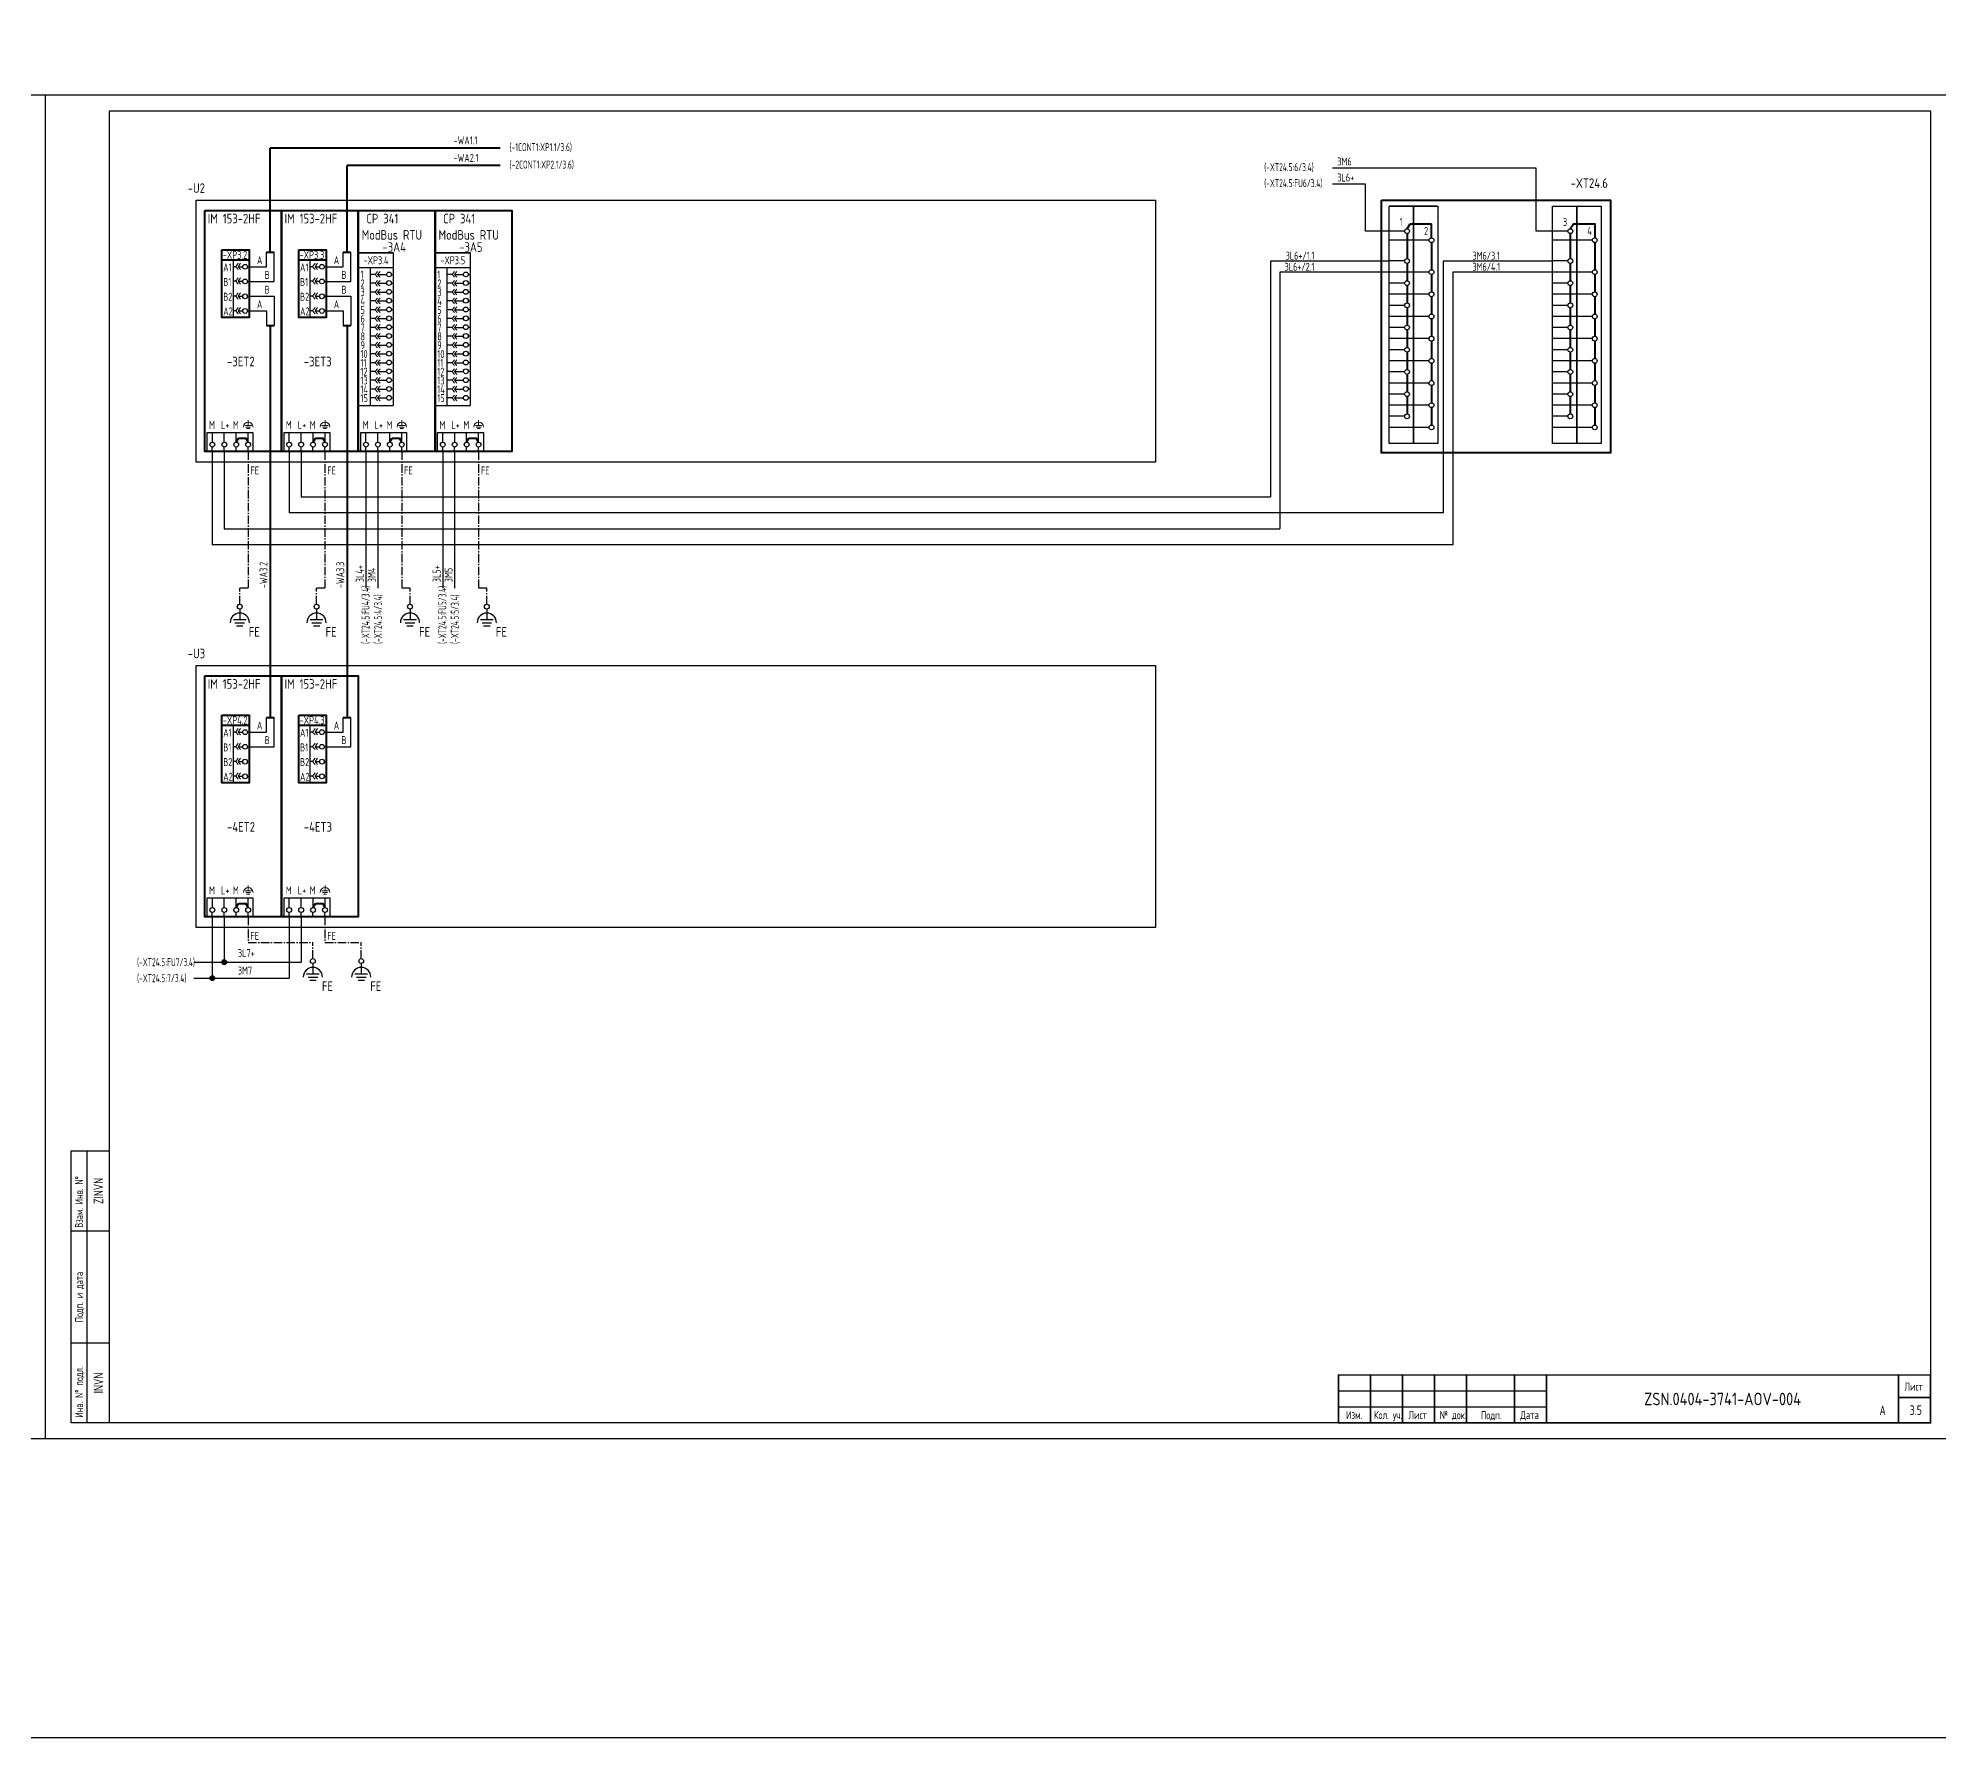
# Model space of a CAD drawing. Header units: millimetres. Extents: x 613 to 4946, y 1373 to 2532.
# Drawn here: x 3066 to 3660, y 1373 to 1904 of the extents above; entities that cross this region are included whole.
import ezdxf
from ezdxf.enums import TextEntityAlignment as Align

# ---------------------------------------------------------------- set-up
doc = ezdxf.new("R2010")
doc.units = ezdxf.units.MM
doc.linetypes.add('3_2012-53-ТКР2.1-2_План$0${ Chain Double-Dash }', pattern=[0])
doc.linetypes.add('EPL_DASHLONGDOT', pattern=[1, 0.66, -0.12, 0.1, -0.12])
doc.layers.add('EPLAN108', color=5, linetype='Continuous', lineweight=30)
for name, color, linetype in [('Временный', 6, 'Continuous'), ('КИА_МАРКИРОВКА', 2, 'Continuous'), ('КИА_НАКЛЕЙКИ', 1, 'Continuous'), ('КИА_РАМКИ-ШТАМПЫ', 7, 'Continuous'), ('ФОРМАТ', 7, 'Continuous')]:
    doc.layers.add(name, color=color, linetype=linetype)
doc.styles.add('GOST-A 3-1', font='', dxfattribs={"height": 3})
doc.styles.add('GOSTA-2.5-1', font='', dxfattribs={"width": 0.9, "height": 2.5})
doc.styles.add('ROMAND0-100', font='romand.shx')
doc.styles.add('ROMANS0-60', font='romans.shx', dxfattribs={"width": 0.6})
doc.styles.add('ROMANS0-70', font='romans.shx', dxfattribs={"width": 0.7})
doc.styles.get('GOST-A 3-1').set_extended_font_data('GOST type A')
doc.styles.get('GOSTA-2.5-1').set_extended_font_data('GOST Type AU')

# ---------------------------------------------------------------- blocks, each defined once
blk = doc.blocks.new('frm6')
at = {"layer": 'ФОРМАТ'}
blk.add_line((-185, 15), (-120, 15), dxfattribs=at)
at = {"layer": 'ФОРМАТ', "const_width": 0.5}
blk.add_lwpolyline([(-185, 15), (-185, 0), (0, 0), (0, 15)], close=True, dxfattribs=at)
for points in [[(-175, 15), (-175, 0)], [(-165, 15), (-165, 0)], [(-155, 15), (-155, 0)], [(-145, 15), (-145, 0)], [(-130, 15), (-130, 0)], [(-120, 15), (-120, 0)], [(-10, 15), (-10, 0)], [(-185, 10), (-120, 10)], [(-10, 8), (0, 8)], [(-185, 5), (-120, 5)]]:
    blk.add_lwpolyline(points, dxfattribs=at)
at = {"layer": 'ФОРМАТ', "style": 'GOSTA-2.5-1', "width": 0.95}
for s, p in [('Лист', (-8.17, 9.36)), ('Изм.', (-182.63, 0.5)), ('Кол. уч.', (-173.96, 0.5)), ('Лист', (-163.13, 0.5)), ('№ док.', (-153.38, 0.5)), ('Подп.', (-140.5, 0.44)), ('Дата', (-128.17, 0.5))]:
    blk.add_text(s, height=2.5, dxfattribs=at).set_placement(p, align=Align.BOTTOM_LEFT)
at = {"layer": 'ФОРМАТ', "flags": 8}
for tag, style, width, p in [('R2', 'ROMANS0-70', 0.7, (-184.4, 10)), ('QTY2', 'ROMANS0-70', 0.65, (-174.28, 10.29)), ('SH2', 'ROMANS0-70', 0.7, (-164.3, 10)), ('ND2', 'ROMANS0-60', 0.6, (-154.34, 10)), ('SIGN2', 'ROMANS0-70', 0.7, (-144.3, 10)), ('DATE2', 'ROMANS0-70', 0.43, (-129.4, 10)), ('R1', 'ROMANS0-70', 0.7, (-184.4, 5)), ('QTY1', 'ROMANS0-70', 0.65, (-174.28, 5.29)), ('SH1', 'ROMANS0-70', 0.7, (-164.3, 5)), ('ND1', 'ROMANS0-60', 0.6, (-154.34, 5)), ('SIGN1', 'ROMANS0-70', 0.7, (-144.3, 5)), ('DATE1', 'ROMANS0-70', 0.43, (-129.4, 5))]:
    blk.add_attdef(tag, text='', height=3, dxfattribs=dict(at, style=style, width=width)).set_placement(p, align=Align.BOTTOM_LEFT)
at = {"layer": 'ФОРМАТ', "style": 'ROMANS0-70', "width": 0.7, "flags": 8}
blk.add_attdef('SH', text='', height=3, dxfattribs=at).set_placement((-5.16, 3.75), align=Align.MIDDLE_CENTER)
blk = doc.blocks.new('A$C20E20996')
at = {"color": 0}
for p, q in [((-15.02, -33.5), (-15.02, -15.52)), ((-14.27, -17.63), (-15.02, -17.63)), ((-13.53, -17.63), (-12.13, -17.63)), ((-10.63, -17.63), (-10.08, -17.63)), ((-14.27, -22.18), (-15.02, -22.18)), ((-13.53, -22.18), (-12.13, -22.18)), ((-10.63, -22.21), (-10.08, -22.21)), ((-14.27, -26.84), (-15.02, -26.84)), ((-13.53, -26.84), (-12.13, -26.84)), ((-10.63, -26.86), (-10.08, -26.86)), ((-14.27, -31.42), (-15.02, -31.42)), ((-13.53, -31.42), (-12.13, -31.42)), ((-10.63, -31.44), (-10.08, -31.44)), ((-21.61, -72.45), (-21.61, -69.42)), ((-17.87, -72.45), (-17.87, -69.42)), ((-14.14, -72.45), (-14.14, -69.42)), ((-10.41, -72.45), (-10.41, -69.42)), ((-21.63, -75.35), (-21.63, -73.95)), ((-17.9, -75.35), (-17.9, -73.95)), ((-14.17, -75.35), (-14.17, -73.95)), ((-10.43, -75.35), (-10.43, -73.95))]:
    blk.add_line(p, q, dxfattribs=at)
at = {"lineweight": 18}
for p, q in [((-13.53, -16.52), (-14.27, -17.63)), ((-14.27, -17.63), (-13.53, -18.52)), ((-12.78, -16.52), (-13.53, -17.63)), ((-13.53, -17.63), (-12.78, -18.52)), ((-13.53, -21.07), (-14.27, -22.18)), ((-14.27, -22.18), (-13.53, -23.07)), ((-12.78, -21.07), (-13.53, -22.18)), ((-13.53, -22.18), (-12.78, -23.07)), ((-13.53, -25.73), (-14.27, -26.84)), ((-14.27, -26.84), (-13.53, -27.73)), ((-12.78, -25.73), (-13.53, -26.84)), ((-13.53, -26.84), (-12.78, -27.73)), ((-13.53, -30.31), (-14.27, -31.42)), ((-14.27, -31.42), (-13.53, -32.31)), ((-12.78, -30.31), (-13.53, -31.42)), ((-13.53, -31.42), (-12.78, -32.31))]:
    blk.add_line(p, q, dxfattribs=at)
at = {"color": 0, "lineweight": 40}
for p, q in [((-14.14, -72.45), (-13.43, -71.17)), ((-13.43, -71.17), (-11.12, -71.17)), ((-10.41, -72.45), (-11.12, -71.17))]:
    blk.add_line(p, q, dxfattribs=at)
at = {"color": 0, "lineweight": 20}
for p, q in [((-11.4, -67.21), (-9.4, -67.21)), ((-11.15, -67.71), (-9.65, -67.71)), ((-10.9, -68.21), (-9.9, -68.21)), ((-10.4, -65.58), (-10.4, -66.21)), ((-10.4, -66.21), (-10.4, -67.21))]:
    blk.add_line(p, q, dxfattribs=at)
at = {"color": 0, "lineweight": 40}
for points in [[(-24, 0), (0, 0), (0, -75.35), (-24, -75.35)], [(-18.62, -12.36), (-10.08, -12.36), (-10.08, -33.5), (-18.62, -33.5)], [(-18.62, -12.36), (-10.08, -12.36), (-10.08, -15.52), (-18.62, -15.52)]]:
    blk.add_lwpolyline(points, close=True, dxfattribs=at)
at = {"color": 0}
blk.add_lwpolyline([(-23.2, -69.42), (-8.92, -69.42), (-8.92, -75.35), (-23.2, -75.35)], close=True, dxfattribs=at)
for centre in [(-11.38, -17.63), (-11.38, -22.21), (-11.38, -26.86), (-11.38, -31.44), (-21.61, -73.2), (-17.87, -73.2), (-14.14, -73.2), (-10.41, -73.2)]:
    blk.add_circle(centre, 0.75, dxfattribs=at)
at = {"color": 0, "lineweight": 20}
blk.add_arc((-10.4, -67.71), 1.5, 0, 180, dxfattribs=at)
at = {"style": 'GOSTA-2.5-1', "width": 0.9}
for s, p in [('A1', (-18.22, -19.08)), ('B1', (-18.22, -23.66)), ('B2', (-18.22, -28.24)), ('A2', (-18.22, -32.82)), ('M', (-22.64, -68.32)), ('L+', (-18.91, -68.32)), ('M', (-15.18, -68.32))]:
    blk.add_text(s, height=2.5, dxfattribs=at).set_placement(p)
blk = doc.blocks.new('A$C47F53D31')
at = {"color": 0}
blk.add_line((6.19, 122.58), (-8.81, 122.58), dxfattribs=at)
for p, q in [((-3.94, 114.73), (-8.81, 114.73)), ((47.07, 114.73), (42.2, 114.73)), ((3.7, 111.88), (-8.81, 111.88)), ((54.71, 111.88), (42.2, 111.88)), ((-3.95, 105.41), (-8.82, 105.41)), ((3.69, 101.94), (-8.81, 101.94)), ((47.06, 105.41), (42.19, 105.41)), ((54.7, 101.94), (42.2, 101.94)), ((-3.95, 98.47), (-8.81, 98.47)), ((47.06, 98.47), (42.2, 98.47)), ((3.69, 95), (-8.81, 95)), ((-3.95, 91.54), (-8.81, 91.54)), ((54.71, 95), (42.2, 95)), ((47.06, 91.54), (42.2, 91.54)), ((3.69, 88.07), (-8.81, 88.07)), ((-3.95, 84.6), (-8.81, 84.6)), ((54.7, 88.07), (42.2, 88.07)), ((47.06, 84.6), (42.2, 84.6)), ((3.69, 81.14), (-8.81, 81.14)), ((-3.95, 77.67), (-8.81, 77.67)), ((54.7, 81.14), (42.2, 81.14)), ((47.06, 77.67), (42.2, 77.67)), ((3.69, 74.2), (-8.81, 74.2)), ((54.7, 74.2), (42.2, 74.2)), ((-3.95, 70.74), (-8.81, 70.74)), ((3.69, 67.27), (-8.81, 67.27)), ((47.06, 70.74), (42.2, 70.74)), ((54.71, 67.27), (42.2, 67.27)), ((-3.95, 63.8), (-8.81, 63.8)), ((3.69, 60.34), (-8.81, 60.34)), ((47.06, 63.8), (42.2, 63.8)), ((54.71, 60.34), (42.2, 60.34)), ((-3.95, 56.87), (-8.81, 56.87)), ((47.06, 56.87), (42.2, 56.87)), ((3.69, 53.4), (-8.81, 53.4)), ((54.71, 53.4), (42.2, 53.4))]:
    blk.add_line(p, q)
at = {"lineweight": 40, "ltscale": 4}
for p, q in [((-3.19, 113.98), (-3.2, 106.16)), ((47.82, 113.98), (47.81, 106.16)), ((4.45, 111.13), (4.44, 102.69)), ((55.46, 111.13), (55.45, 102.69)), ((-3.2, 104.66), (-3.2, 99.22)), ((4.44, 101.19), (4.44, 95.75)), ((47.81, 104.66), (47.81, 99.22)), ((55.45, 101.19), (55.45, 95.75)), ((-3.2, 97.72), (-3.2, 92.29)), ((47.81, 97.72), (47.81, 92.29)), ((-3.2, 90.79), (-3.2, 85.35)), ((4.44, 94.25), (4.44, 88.82)), ((47.81, 90.79), (47.81, 85.35)), ((55.46, 94.25), (55.46, 88.82)), ((-3.2, 83.85), (-3.2, 78.42)), ((4.44, 87.32), (4.44, 81.89)), ((47.81, 83.85), (47.81, 78.42)), ((55.45, 87.32), (55.45, 81.89)), ((4.44, 80.39), (4.44, 74.95)), ((55.45, 80.39), (55.45, 74.95)), ((-3.2, 76.92), (-3.2, 71.49)), ((4.44, 73.45), (4.44, 68.02)), ((47.81, 76.92), (47.81, 71.49)), ((55.45, 73.45), (55.45, 68.02)), ((-3.2, 69.99), (-3.2, 64.55)), ((4.44, 66.52), (4.44, 61.09)), ((47.81, 69.99), (47.81, 64.55)), ((55.46, 66.52), (55.46, 61.09)), ((-3.2, 63.05), (-3.2, 57.62)), ((4.44, 59.59), (4.44, 54.15)), ((47.81, 63.05), (47.81, 57.62)), ((55.46, 59.59), (55.46, 54.15))]:
    blk.add_line(p, q, dxfattribs=at)
at = {"color": 1, "lineweight": 40, "ltscale": 4}
for p, q in [((-3.19, 115.48), (-2.19, 117.06)), ((-2.19, 117.06), (4.45, 117.06)), ((4.45, 112.63), (4.45, 117.06))]:
    blk.add_line(p, q, dxfattribs=at)
at = {"color": 0, "lineweight": 40}
blk.add_lwpolyline([(-11.22, 124.45), (60.39, 124.45), (60.39, 45.49), (-11.22, 45.49)], close=True, dxfattribs=at)
for points in [[(-1.19, 122.58), (-1.19, 48.33), (-8.81, 48.33), (-8.81, 122.58)], [(6.44, 122.58), (6.44, 48.33), (-1.19, 48.33), (-1.19, 122.58)], [(49.82, 122.58), (49.82, 48.33), (42.2, 48.33), (42.2, 122.58)], [(57.45, 122.58), (57.45, 48.33), (49.82, 48.33), (49.82, 122.58)]]:
    blk.add_lwpolyline(points, close=True)
at = {"color": 4, "lineweight": 40}
blk.add_lwpolyline([(47.82, 115.48), (48.82, 117.06), (55.46, 117.06), (55.46, 112.63)], dxfattribs=at)
for centre in [(-3.19, 114.73), (47.82, 114.73), (4.45, 111.88), (55.46, 111.88), (-3.2, 105.41), (4.44, 101.94), (47.81, 105.41), (55.45, 101.94), (-3.2, 98.47), (4.44, 95), (47.81, 98.47), (55.46, 95), (-3.2, 91.54), (47.81, 91.54), (-3.2, 84.6), (4.44, 88.07), (47.81, 84.6), (55.45, 88.07), (-3.2, 77.67), (4.44, 81.14), (47.81, 77.67), (55.45, 81.14), (-3.2, 70.74), (4.44, 74.2), (47.81, 70.74), (55.45, 74.2), (4.44, 67.27), (55.46, 67.27), (-3.2, 63.8), (4.44, 60.34), (47.81, 63.8), (55.46, 60.34), (-3.2, 56.87), (4.44, 53.4), (47.81, 56.87), (55.46, 53.4)]:
    blk.add_circle(centre, 0.75)
at = {"style": 'GOSTA-2.5-1', "width": 0.9}
for s, p in [('1', (-5.51, 116.37)), ('3', (45.5, 116.37)), ('2', (2.12, 113.52)), ('4', (53.13, 113.52))]:
    blk.add_text(s, height=2.5, dxfattribs=at).set_placement(p)
blk = doc.blocks.new('A$C2BF74EC9')
at = {"color": 0}
for p, q in [((0, 6.39), (4, 6.39)), ((2, 8.39), (2, 6.39)), ((0.5, 5.39), (3.5, 5.39)), ((1, 4.39), (3, 4.39))]:
    blk.add_line(p, q, dxfattribs=at)
at = {"style": 'GOST-A 3-1'}
blk.add_text('FE', height=3, dxfattribs=at).set_placement((4.81, 1))
blk = doc.blocks.new('A$C2EC3666A')
h = blk.add_hatch(color=7)
h.dxf.hatch_style = 1
edge = h.paths.add_edge_path()
edge.add_arc((0, 0), 0.75, 0, 360)
at = {"color": 0}
blk.add_circle((0, 0), 0.75, dxfattribs=at)

msp = doc.modelspace()

# ---------------------------------------------------------------- linework, layer by layer
for p, q in [((2474, 1886.39), (3068, 1886.39)), ((3068, 1886.39), (3662, 1886.39)), ((3068, 1466.39), (3068, 1886.39)), ((3088, 1881.39), (3657, 1881.39)), ((3088, 1471.39), (3088, 1881.39)), ((3657, 1881.39), (3657, 1471.39)), ((3076, 1471.39), (3076, 1556.39)), ((3076, 1556.39), (3088, 1556.39)), ((3081, 1471.39), (3081, 1556.39)), ((3076, 1531.39), (3088, 1531.39)), ((3076, 1496.39), (3088, 1496.39)), ((3081, 1496.39), (3088, 1496.39)), ((3088, 1471.39), (3076, 1471.39)), ((3657, 1471.39), (3088, 1471.39)), ((3068, 1466.39), (2474, 1466.39)), ((3662, 1466.39), (3068, 1466.39))]:
    msp.add_line(p, q)
at = {"color": 6, "lineweight": 40}
for p, q in [((3210.06, 1869.75), (3138.2, 1869.75)), ((3138.2, 1837.17), (3138.2, 1869.75)), ((3162.2, 1837.17), (3162.2, 1864.3)), ((3210.06, 1864.3), (3162.2, 1864.3)), ((3137.01, 1837.17), (3139.4, 1837.17)), ((3161.01, 1837.17), (3163.4, 1837.17)), ((3137.01, 1814.34), (3139.4, 1814.34)), ((3138.2, 1814.34), (3138.2, 1691.79)), ((3161.01, 1814.34), (3163.4, 1814.34)), ((3162.2, 1814.34), (3162.2, 1691.79)), ((3137.01, 1691.79), (3139.4, 1691.79)), ((3161.01, 1691.79), (3163.4, 1691.79))]:
    msp.add_line(p, q, dxfattribs=at)
at = {"color": 4}
for p, q in [((3533.8, 1863.5), (3470.15, 1863.5)), ((3533.8, 1843.78), (3533.8, 1863.5)), ((3538.8, 1843.78), (3533.8, 1843.78)), ((3538.8, 1834.45), (3504.73, 1834.45)), ((3504.73, 1834.45), (3504.73, 1755.78)), ((3538.8, 1830.98), (3507.73, 1830.98)), ((3507.73, 1830.98), (3507.73, 1745.78)), ((3120.08, 1774.93), (3120.08, 1745.78)), ((3144.08, 1774.93), (3144.08, 1755.78)), ((3168.08, 1774.93), (3168.08, 1732.28)), ((3192.08, 1774.93), (3192.08, 1732.28)), ((3504.73, 1755.78), (3144.08, 1755.78)), ((3507.73, 1745.78), (3120.08, 1745.78)), ((3120.08, 1629.53), (3120.08, 1610.38)), ((3144.08, 1629.53), (3144.08, 1610.38)), ((3114.35, 1610.38), (3144.08, 1610.38))]:
    msp.add_line(p, q, dxfattribs=at)
at = {"color": 1}
for p, q in [((3480.39, 1858.5), (3470.15, 1858.5)), ((3480.39, 1843.78), (3480.39, 1858.5)), ((3487.79, 1843.78), (3480.39, 1843.78)), ((3487.79, 1834.45), (3450.7, 1834.45)), ((3450.7, 1834.45), (3450.7, 1760.78)), ((3453.7, 1830.98), (3453.7, 1750.78)), ((3487.79, 1830.98), (3453.7, 1830.98)), ((3123.81, 1774.93), (3123.81, 1750.78)), ((3147.81, 1774.93), (3147.81, 1760.78)), ((3171.81, 1774.93), (3171.81, 1732.28)), ((3195.81, 1774.93), (3195.81, 1732.28)), ((3147.81, 1760.78), (3450.7, 1760.78)), ((3123.81, 1750.78), (3453.7, 1750.78)), ((3123.81, 1629.53), (3123.81, 1615.38)), ((3147.81, 1629.53), (3147.81, 1615.38)), ((3114.35, 1615.38), (3147.81, 1615.38))]:
    msp.add_line(p, q, dxfattribs=at)
at = {"color": 0}
for p, q in [((3137.01, 1832.65), (3137.01, 1837.17)), ((3139.4, 1828.07), (3139.4, 1837.17)), ((3161.01, 1832.65), (3161.01, 1837.17)), ((3163.4, 1828.07), (3163.4, 1837.17)), ((3176.61, 1836.96), (3165.71, 1836.96)), ((3165.71, 1836.96), (3165.71, 1789.29)), ((3165.71, 1836.96), (3176.61, 1836.96)), ((3165.71, 1833.37), (3165.71, 1836.96)), ((3176.61, 1836.96), (3176.61, 1789.29)), ((3200.61, 1836.96), (3189.71, 1836.96)), ((3189.71, 1836.96), (3189.71, 1789.29)), ((3189.71, 1836.96), (3200.61, 1836.96)), ((3189.71, 1833.37), (3189.71, 1836.96)), ((3200.61, 1836.96), (3200.61, 1789.29)), ((3131.62, 1832.65), (3137.01, 1832.65)), ((3155.62, 1832.65), (3161.01, 1832.65)), ((3176.61, 1832.32), (3165.71, 1832.32)), ((3169.5, 1789.29), (3169.5, 1832.32)), ((3171, 1830.26), (3169.5, 1830.26)), ((3171.74, 1830.26), (3174.56, 1830.26)), ((3176.06, 1830.26), (3176.61, 1830.26)), ((3200.61, 1832.32), (3189.71, 1832.32)), ((3193.5, 1789.29), (3193.5, 1832.32)), ((3195, 1830.26), (3193.5, 1830.26)), ((3195.74, 1830.26), (3198.56, 1830.26)), ((3200.06, 1830.26), (3200.61, 1830.26)), ((3131.62, 1828.07), (3139.4, 1828.07)), ((3155.62, 1828.07), (3163.4, 1828.07)), ((3171, 1827.51), (3169.5, 1827.51)), ((3171, 1824.75), (3169.5, 1824.75)), ((3171.74, 1827.51), (3174.56, 1827.51)), ((3171.74, 1824.75), (3174.56, 1824.75)), ((3176.06, 1827.57), (3176.6, 1827.57)), ((3176.06, 1824.81), (3176.61, 1824.81)), ((3195, 1827.51), (3193.5, 1827.51)), ((3195, 1824.75), (3193.5, 1824.75)), ((3195.74, 1827.51), (3198.56, 1827.51)), ((3195.74, 1824.75), (3198.56, 1824.75)), ((3200.06, 1827.57), (3200.6, 1827.57)), ((3200.06, 1824.81), (3200.61, 1824.81)), ((3131.62, 1823.44), (3139.4, 1823.44)), ((3131.62, 1818.86), (3137.01, 1818.86)), ((3137.01, 1818.86), (3137.01, 1814.34)), ((3139.4, 1823.44), (3139.4, 1814.34)), ((3155.62, 1823.44), (3163.4, 1823.44)), ((3155.62, 1818.86), (3161.01, 1818.86)), ((3161.01, 1818.86), (3161.01, 1814.34)), ((3163.4, 1823.44), (3163.4, 1814.34)), ((3171, 1821.99), (3169.5, 1821.99)), ((3171, 1819.23), (3169.5, 1819.23)), ((3171.74, 1821.99), (3174.56, 1821.99)), ((3171.74, 1819.23), (3174.56, 1819.23)), ((3176.06, 1822.05), (3176.61, 1822.05)), ((3176.06, 1819.29), (3176.6, 1819.29)), ((3195, 1821.99), (3193.5, 1821.99)), ((3195, 1819.23), (3193.5, 1819.23)), ((3195.74, 1821.99), (3198.56, 1821.99)), ((3195.74, 1819.23), (3198.56, 1819.23)), ((3200.06, 1822.05), (3200.61, 1822.05)), ((3200.06, 1819.29), (3200.6, 1819.29)), ((3171, 1816.47), (3169.5, 1816.47)), ((3171, 1813.72), (3169.5, 1813.72)), ((3171.74, 1816.47), (3174.56, 1816.47)), ((3171.74, 1813.72), (3174.56, 1813.72)), ((3176.06, 1816.53), (3176.6, 1816.53)), ((3176.06, 1813.78), (3176.6, 1813.78)), ((3195, 1816.47), (3193.5, 1816.47)), ((3195, 1813.72), (3193.5, 1813.72)), ((3195.74, 1816.47), (3198.56, 1816.47)), ((3195.74, 1813.72), (3198.56, 1813.72)), ((3200.06, 1816.53), (3200.6, 1816.53)), ((3200.06, 1813.78), (3200.6, 1813.78)), ((3171, 1810.96), (3169.5, 1810.96)), ((3171, 1808.2), (3169.5, 1808.2)), ((3171.74, 1810.96), (3174.56, 1810.96)), ((3171.74, 1808.2), (3174.56, 1808.2)), ((3176.06, 1811.02), (3176.6, 1811.02)), ((3176.06, 1808.26), (3176.6, 1808.26)), ((3195, 1810.96), (3193.5, 1810.96)), ((3195, 1808.2), (3193.5, 1808.2)), ((3195.74, 1810.96), (3198.56, 1810.96)), ((3195.74, 1808.2), (3198.56, 1808.2)), ((3200.06, 1811.02), (3200.6, 1811.02)), ((3200.06, 1808.26), (3200.6, 1808.26)), ((3171, 1805.44), (3169.5, 1805.44)), ((3171, 1802.68), (3169.5, 1802.68)), ((3171, 1799.92), (3169.5, 1799.92)), ((3171.74, 1805.44), (3174.56, 1805.44)), ((3171.74, 1802.68), (3174.56, 1802.68)), ((3171.74, 1799.92), (3174.56, 1799.92)), ((3176.06, 1805.5), (3176.6, 1805.5)), ((3176.06, 1802.74), (3176.61, 1802.74)), ((3176.06, 1799.99), (3176.61, 1799.99)), ((3195, 1805.44), (3193.5, 1805.44)), ((3195, 1802.68), (3193.5, 1802.68)), ((3195, 1799.92), (3193.5, 1799.92)), ((3195.74, 1805.44), (3198.56, 1805.44)), ((3195.74, 1802.68), (3198.56, 1802.68)), ((3195.74, 1799.92), (3198.56, 1799.92)), ((3200.06, 1805.5), (3200.6, 1805.5)), ((3200.06, 1802.74), (3200.61, 1802.74)), ((3200.06, 1799.99), (3200.61, 1799.99)), ((3171, 1797.17), (3169.5, 1797.17)), ((3171, 1794.41), (3169.5, 1794.41)), ((3171.74, 1797.17), (3174.56, 1797.17)), ((3171.74, 1794.41), (3174.56, 1794.41)), ((3176.06, 1797.23), (3176.6, 1797.23)), ((3176.06, 1794.47), (3176.6, 1794.47)), ((3195, 1797.17), (3193.5, 1797.17)), ((3195, 1794.41), (3193.5, 1794.41)), ((3195.74, 1797.17), (3198.56, 1797.17)), ((3195.74, 1794.41), (3198.56, 1794.41)), ((3200.06, 1797.23), (3200.6, 1797.23)), ((3200.06, 1794.47), (3200.6, 1794.47)), ((3165.71, 1789.29), (3176.61, 1789.29)), ((3171, 1791.65), (3169.5, 1791.65)), ((3171.74, 1791.65), (3174.56, 1791.65)), ((3176.06, 1791.71), (3176.61, 1791.71)), ((3189.71, 1789.29), (3200.61, 1789.29)), ((3195, 1791.65), (3193.5, 1791.65)), ((3195.74, 1791.65), (3198.56, 1791.65)), ((3200.06, 1791.71), (3200.61, 1791.71)), ((3168.08, 1774.93), (3168.08, 1776.33)), ((3168.1, 1777.83), (3168.1, 1780.85)), ((3171.81, 1774.93), (3171.81, 1776.33)), ((3171.83, 1777.83), (3171.83, 1780.85)), ((3175.54, 1774.93), (3175.54, 1776.33)), ((3175.56, 1777.83), (3175.56, 1780.85)), ((3179.27, 1774.93), (3179.27, 1776.33)), ((3179.29, 1777.83), (3179.29, 1780.85)), ((3192.08, 1774.93), (3192.08, 1776.33)), ((3192.1, 1777.83), (3192.1, 1780.85)), ((3195.81, 1774.93), (3195.81, 1776.33)), ((3195.83, 1777.83), (3195.83, 1780.85)), ((3199.54, 1774.93), (3199.54, 1776.33)), ((3199.56, 1777.83), (3199.56, 1780.85)), ((3203.27, 1774.93), (3203.27, 1776.33)), ((3203.29, 1777.83), (3203.29, 1780.85)), ((3128.67, 1725.69), (3128.67, 1724.44)), ((3152.67, 1725.69), (3152.67, 1724.44)), ((3181.87, 1725.69), (3181.87, 1724.44)), ((3205.87, 1725.69), (3205.87, 1724.44)), ((3131.62, 1687.27), (3137.01, 1687.27)), ((3137.01, 1687.27), (3137.01, 1691.79)), ((3139.4, 1682.69), (3139.4, 1691.79)), ((3155.62, 1687.27), (3161.01, 1687.27)), ((3161.01, 1687.27), (3161.01, 1691.79)), ((3163.4, 1682.69), (3163.4, 1691.79)), ((3165.71, 1691.56), (3165.71, 1643.9)), ((3131.62, 1682.69), (3139.4, 1682.69)), ((3155.62, 1682.69), (3163.4, 1682.69)), ((3151.51, 1614.97), (3151.51, 1613.72)), ((3166.62, 1614.97), (3166.62, 1613.72))]:
    msp.add_line(p, q, dxfattribs=at)
at = {"lineweight": 18}
for p, q in [((3171, 1830.26), (3171.74, 1831.15)), ((3171, 1830.26), (3171.74, 1829.37)), ((3171.74, 1830.26), (3172.49, 1831.15)), ((3171.74, 1830.26), (3172.49, 1829.37)), ((3195, 1830.26), (3195.74, 1831.15)), ((3195, 1830.26), (3195.74, 1829.37)), ((3195.74, 1830.26), (3196.49, 1831.15)), ((3195.74, 1830.26), (3196.49, 1829.37)), ((3171, 1827.51), (3171.74, 1828.4)), ((3171, 1827.51), (3171.74, 1826.62)), ((3171, 1824.75), (3171.74, 1825.64)), ((3171, 1824.75), (3171.74, 1823.86)), ((3171.74, 1827.51), (3172.49, 1828.4)), ((3171.74, 1827.51), (3172.49, 1826.62)), ((3171.74, 1824.75), (3172.49, 1825.64)), ((3171.74, 1824.75), (3172.49, 1823.86)), ((3195, 1827.51), (3195.74, 1828.4)), ((3195, 1827.51), (3195.74, 1826.62)), ((3195, 1824.75), (3195.74, 1825.64)), ((3195, 1824.75), (3195.74, 1823.86)), ((3195.74, 1827.51), (3196.49, 1828.4)), ((3195.74, 1827.51), (3196.49, 1826.62)), ((3195.74, 1824.75), (3196.49, 1825.64)), ((3195.74, 1824.75), (3196.49, 1823.86)), ((3171, 1821.99), (3171.74, 1822.88)), ((3171, 1821.99), (3171.74, 1821.1)), ((3171, 1819.23), (3171.74, 1820.12)), ((3171, 1819.23), (3171.74, 1818.34)), ((3171.74, 1821.99), (3172.49, 1822.88)), ((3171.74, 1821.99), (3172.49, 1821.1)), ((3171.74, 1819.23), (3172.49, 1820.12)), ((3171.74, 1819.23), (3172.49, 1818.34)), ((3195, 1821.99), (3195.74, 1822.88)), ((3195, 1821.99), (3195.74, 1821.1)), ((3195, 1819.23), (3195.74, 1820.12)), ((3195, 1819.23), (3195.74, 1818.34)), ((3195.74, 1821.99), (3196.49, 1822.88)), ((3195.74, 1821.99), (3196.49, 1821.1)), ((3195.74, 1819.23), (3196.49, 1820.12)), ((3195.74, 1819.23), (3196.49, 1818.34)), ((3171, 1816.47), (3171.74, 1817.36)), ((3171, 1816.47), (3171.74, 1815.58)), ((3171, 1813.72), (3171.74, 1814.61)), ((3171, 1813.72), (3171.74, 1812.83)), ((3171, 1810.96), (3171.74, 1811.85)), ((3171.74, 1816.47), (3172.49, 1817.36)), ((3171.74, 1816.47), (3172.49, 1815.58)), ((3171.74, 1813.72), (3172.49, 1814.61)), ((3171.74, 1813.72), (3172.49, 1812.83)), ((3171.74, 1810.96), (3172.49, 1811.85)), ((3195, 1816.47), (3195.74, 1817.36)), ((3195, 1816.47), (3195.74, 1815.58)), ((3195, 1813.72), (3195.74, 1814.61)), ((3195, 1813.72), (3195.74, 1812.83)), ((3195, 1810.96), (3195.74, 1811.85)), ((3195.74, 1816.47), (3196.49, 1817.36)), ((3195.74, 1816.47), (3196.49, 1815.58)), ((3195.74, 1813.72), (3196.49, 1814.61)), ((3195.74, 1813.72), (3196.49, 1812.83)), ((3195.74, 1810.96), (3196.49, 1811.85)), ((3171, 1810.96), (3171.74, 1810.07)), ((3171, 1808.2), (3171.74, 1809.09)), ((3171, 1808.2), (3171.74, 1807.31)), ((3171, 1805.44), (3171.74, 1806.33)), ((3171.74, 1810.96), (3172.49, 1810.07)), ((3171.74, 1808.2), (3172.49, 1809.09)), ((3171.74, 1808.2), (3172.49, 1807.31)), ((3171.74, 1805.44), (3172.49, 1806.33)), ((3195, 1810.96), (3195.74, 1810.07)), ((3195, 1808.2), (3195.74, 1809.09)), ((3195, 1808.2), (3195.74, 1807.31)), ((3195, 1805.44), (3195.74, 1806.33)), ((3195.74, 1810.96), (3196.49, 1810.07)), ((3195.74, 1808.2), (3196.49, 1809.09)), ((3195.74, 1808.2), (3196.49, 1807.31)), ((3195.74, 1805.44), (3196.49, 1806.33)), ((3171, 1805.44), (3171.74, 1804.55)), ((3171, 1802.68), (3171.74, 1803.57)), ((3171, 1802.68), (3171.74, 1801.79)), ((3171, 1799.92), (3171.74, 1800.81)), ((3171, 1799.92), (3171.74, 1799.03)), ((3171.74, 1805.44), (3172.49, 1804.55)), ((3171.74, 1802.68), (3172.49, 1803.57)), ((3171.74, 1802.68), (3172.49, 1801.79)), ((3171.74, 1799.92), (3172.49, 1800.81)), ((3171.74, 1799.92), (3172.49, 1799.03)), ((3195, 1805.44), (3195.74, 1804.55)), ((3195, 1802.68), (3195.74, 1803.57)), ((3195, 1802.68), (3195.74, 1801.79)), ((3195, 1799.92), (3195.74, 1800.81)), ((3195, 1799.92), (3195.74, 1799.03)), ((3195.74, 1805.44), (3196.49, 1804.55)), ((3195.74, 1802.68), (3196.49, 1803.57)), ((3195.74, 1802.68), (3196.49, 1801.79)), ((3195.74, 1799.92), (3196.49, 1800.81)), ((3195.74, 1799.92), (3196.49, 1799.03)), ((3171, 1797.17), (3171.74, 1798.06)), ((3171, 1797.17), (3171.74, 1796.28)), ((3171, 1794.41), (3171.74, 1795.3)), ((3171, 1794.41), (3171.74, 1793.52)), ((3171.74, 1797.17), (3172.49, 1798.06)), ((3171.74, 1797.17), (3172.49, 1796.28)), ((3171.74, 1794.41), (3172.49, 1795.3)), ((3171.74, 1794.41), (3172.49, 1793.52)), ((3195, 1797.17), (3195.74, 1798.06)), ((3195, 1797.17), (3195.74, 1796.28)), ((3195, 1794.41), (3195.74, 1795.3)), ((3195, 1794.41), (3195.74, 1793.52)), ((3195.74, 1797.17), (3196.49, 1798.06)), ((3195.74, 1797.17), (3196.49, 1796.28)), ((3195.74, 1794.41), (3196.49, 1795.3)), ((3195.74, 1794.41), (3196.49, 1793.52)), ((3171, 1791.65), (3171.74, 1792.54)), ((3171, 1791.65), (3171.74, 1790.76)), ((3171.74, 1791.65), (3172.49, 1792.54)), ((3171.74, 1791.65), (3172.49, 1790.76)), ((3195, 1791.65), (3195.74, 1792.54)), ((3195, 1791.65), (3195.74, 1790.76)), ((3195.74, 1791.65), (3196.49, 1792.54)), ((3195.74, 1791.65), (3196.49, 1790.76))]:
    msp.add_line(p, q, dxfattribs=at)
at = {"color": 0, "lineweight": 20}
for p, q in [((3178.31, 1783.07), (3180.31, 1783.07)), ((3178.56, 1782.57), (3180.06, 1782.57)), ((3178.81, 1782.07), (3179.81, 1782.07)), ((3179.31, 1784.69), (3179.31, 1784.07)), ((3179.31, 1784.07), (3179.31, 1783.07)), ((3202.31, 1783.07), (3204.31, 1783.07)), ((3202.56, 1782.57), (3204.06, 1782.57)), ((3202.81, 1782.07), (3203.81, 1782.07)), ((3203.31, 1784.69), (3203.31, 1784.07)), ((3203.31, 1784.07), (3203.31, 1783.07))]:
    msp.add_line(p, q, dxfattribs=at)
at = {"color": 0, "lineweight": 40}
for p, q in [((3175.56, 1777.83), (3176.27, 1779.11)), ((3176.27, 1779.11), (3178.58, 1779.11)), ((3179.29, 1777.83), (3178.58, 1779.11)), ((3199.56, 1777.83), (3200.27, 1779.11)), ((3200.27, 1779.11), (3202.58, 1779.11)), ((3203.29, 1777.83), (3202.58, 1779.11))]:
    msp.add_line(p, q, dxfattribs=at)
at = {"color": 6, "linetype": 'EPL_DASHLONGDOT', "lineweight": 25, "ltscale": 4}
for p, q in [((3131.27, 1774.93), (3131.27, 1732.28)), ((3155.27, 1774.93), (3155.27, 1732.28)), ((3179.27, 1774.93), (3179.27, 1732.28)), ((3203.27, 1774.93), (3203.27, 1732.28)), ((3128.67, 1727.19), (3128.67, 1732.28)), ((3131.27, 1732.28), (3128.67, 1732.28)), ((3152.67, 1727.19), (3152.67, 1732.28)), ((3155.27, 1732.28), (3152.67, 1732.28)), ((3181.87, 1732.28), (3179.27, 1732.28)), ((3181.87, 1727.19), (3181.87, 1732.28)), ((3205.87, 1732.28), (3203.27, 1732.28)), ((3205.87, 1727.19), (3205.87, 1732.28)), ((3131.27, 1629.53), (3131.27, 1621.56)), ((3155.27, 1629.53), (3155.27, 1621.56)), ((3131.27, 1621.56), (3151.51, 1621.56)), ((3151.51, 1616.47), (3151.51, 1621.56)), ((3155.27, 1621.56), (3166.62, 1621.56)), ((3166.62, 1616.47), (3166.62, 1621.56))]:
    msp.add_line(p, q, dxfattribs=at)
at = {"color": 0, "linetype": '3_2012-53-ТКР2.1-2_План$0${ Chain Double-Dash }', "ltscale": 5}
for points in [[(3115.01, 1853.5), (3414.79, 1853.5), (3414.79, 1771.61), (3115.01, 1771.61)], [(3115.01, 1708.1), (3414.79, 1708.1), (3414.79, 1626.21), (3115.01, 1626.21)]]:
    msp.add_lwpolyline(points, close=True, dxfattribs=at)
at = {"color": 0, "lineweight": 40}
for points in [[(3165.71, 1850.28), (3189.71, 1850.28), (3189.71, 1774.93), (3165.71, 1774.93)], [(3189.71, 1850.28), (3213.71, 1850.28), (3213.71, 1774.93), (3189.71, 1774.93)]]:
    msp.add_lwpolyline(points, close=True, dxfattribs=at)
at = {"color": 0}
for points in [[(3166.5, 1780.85), (3180.79, 1780.85), (3180.79, 1774.93), (3166.5, 1774.93)], [(3190.5, 1780.85), (3204.79, 1780.85), (3204.79, 1774.93), (3190.5, 1774.93)]]:
    msp.add_lwpolyline(points, close=True, dxfattribs=at)
for centre in [(3175.31, 1830.26), (3199.31, 1830.26), (3175.31, 1827.57), (3175.31, 1824.81), (3199.31, 1827.57), (3199.31, 1824.81), (3175.31, 1822.05), (3175.31, 1819.29), (3199.31, 1822.05), (3199.31, 1819.29), (3175.31, 1816.53), (3175.31, 1813.78), (3175.31, 1811.02), (3199.31, 1816.53), (3199.31, 1813.78), (3199.31, 1811.02), (3175.31, 1808.26), (3175.31, 1805.5), (3199.31, 1808.26), (3199.31, 1805.5), (3175.31, 1802.74), (3175.31, 1799.99), (3199.31, 1802.74), (3199.31, 1799.99), (3175.31, 1797.23), (3175.31, 1794.47), (3199.31, 1797.23), (3199.31, 1794.47), (3175.31, 1791.71), (3199.31, 1791.71), (3168.1, 1777.08), (3171.83, 1777.08), (3175.56, 1777.08), (3179.29, 1777.08), (3192.1, 1777.08), (3195.83, 1777.08), (3199.56, 1777.08), (3203.29, 1777.08), (3128.67, 1726.44), (3152.67, 1726.44), (3181.87, 1726.44), (3205.87, 1726.44), (3151.51, 1615.72), (3166.62, 1615.72)]:
    msp.add_circle(centre, 0.75, dxfattribs=at)
at = {"color": 0, "lineweight": 20}
for centre in [(3179.31, 1782.57), (3203.31, 1782.57)]:
    msp.add_arc(centre, 1.5, 0, 180, dxfattribs=at)
at = {"color": 0}
for centre in [(3128.67, 1721.44), (3152.67, 1721.44), (3181.87, 1721.44), (3205.87, 1721.44), (3151.51, 1610.72), (3166.62, 1610.72)]:
    msp.add_arc(centre, 3, 0, 180, dxfattribs=at)
at = {"layer": 'EPLAN108', "color": 2}
msp.add_lwpolyline([(613.36, 2532.19), (4946.18, 2532.19), (4946.18, 1372.97), (613.36, 1372.97)], close=True, dxfattribs=at)

# ---------------------------------------------------------------- block references
at = {"color": 0}
for name, p in [('A$C47F53D31', (3496.61, 1729.05)), ('A$C20E20996', (3141.71, 1850.28)), ('A$C20E20996', (3165.71, 1850.28)), ('A$C2BF74EC9', (3126.67, 1716.05)), ('A$C2BF74EC9', (3150.67, 1716.05)), ('A$C2BF74EC9', (3179.87, 1716.05)), ('A$C2BF74EC9', (3203.87, 1716.05)), ('A$C20E20996', (3141.71, 1704.88)), ('A$C20E20996', (3165.71, 1704.88)), ('A$C2EC3666A', (3123.81, 1615.38)), ('A$C2EC3666A', (3120.08, 1610.38)), ('A$C2BF74EC9', (3149.51, 1605.33)), ('A$C2BF74EC9', (3164.62, 1605.33))]:
    msp.add_blockref(name, p, dxfattribs=at)
at = {"layer": 'КИА_РАМКИ-ШТАМПЫ'}
ref = msp.add_blockref('frm6', (3657, 1471.39), dxfattribs=at)
ref.add_attrib('TITLE', 'ZSN.0404-3741-AOV-004', dxfattribs={"layer": '0', "height": 3.9, "style": 'ROMAND0-100', "width": 0.8, "flags": 8}).set_placement((3592, 1478.89), align=Align.MIDDLE_CENTER)
ref.add_attrib('SH', '3.5', dxfattribs={"layer": '0', "height": 3, "style": 'ROMANS0-70', "width": 0.7, "flags": 8}).set_placement((3652.4, 1475.39), align=Align.MIDDLE_CENTER)
ref.add_attrib('REV', 'А', dxfattribs={"layer": '0', "height": 3, "style": 'ROMANS0-70', "width": 0.7, "flags": 8}).set_placement((3642.03, 1475.36), align=Align.MIDDLE_CENTER)

# ---------------------------------------------------------------- texts
at = {"style": 'GOST-A 3-1'}
for s, p in [('IM 153-2HF', (3118.68, 1846.2)), ('IM 153-2HF', (3142.68, 1846.2)), (' CP 341', (3166.68, 1846.2)), (' CP 341', (3190.68, 1846.2)), ('ModBus RTU', (3166.78, 1841.11)), ('ModBus RTU', (3190.78, 1841.11)), ('IM 153-2HF', (3118.68, 1700.8)), ('IM 153-2HF', (3142.68, 1700.8))]:
    msp.add_text(s, height=3, dxfattribs=at).set_placement(p)
at = {"style": 'GOSTA-2.5-1', "width": 0.9}
for s, p in [('-XP3.2', (3123.35, 1835.11)), ('A', (3134.04, 1833.44)), ('-XP3.3', (3147.35, 1835.11)), ('A', (3158.04, 1833.44)), ('-XP3.4', (3167.34, 1833.43)), ('-XP3.5', (3191.34, 1833.43)), ('B', (3136.43, 1828.86)), ('B', (3160.43, 1828.86)), ('1', (3166.39, 1828.97)), ('1', (3190.39, 1828.97)), ('B', (3136.43, 1824.23)), ('B', (3160.43, 1824.23)), ('2', (3166.39, 1826.21)), ('3', (3166.39, 1823.45)), ('2', (3190.39, 1826.21)), ('3', (3190.39, 1823.45)), ('A', (3134.04, 1819.65)), ('A', (3158.04, 1819.65)), ('4', (3166.39, 1820.69)), ('5', (3166.39, 1817.94)), ('6', (3166.39, 1815.18)), ('4', (3190.39, 1820.69)), ('5', (3190.39, 1817.94)), ('6', (3190.39, 1815.18)), ('7', (3166.39, 1812.42)), ('8', (3166.39, 1809.66)), ('7', (3190.39, 1812.42)), ('8', (3190.39, 1809.66)), ('10', (3166.39, 1804.14)), ('9', (3166.39, 1806.9)), ('10', (3190.39, 1804.14)), ('9', (3190.39, 1806.9)), ('11', (3166.39, 1801.39)), ('12', (3166.39, 1798.63)), ('11', (3190.39, 1801.39)), ('12', (3190.39, 1798.63)), ('13', (3166.39, 1795.87)), ('14', (3166.39, 1793.11)), ('13', (3190.39, 1795.87)), ('14', (3190.39, 1793.11)), ('15', (3166.39, 1790.35)), ('15', (3190.39, 1790.35)), ('M', (3167.06, 1781.95)), ('L+', (3170.8, 1781.95)), ('M', (3174.53, 1781.95)), ('M', (3191.06, 1781.95)), ('L+', (3194.8, 1781.95)), ('M', (3198.53, 1781.95)), ('-XP4.2', (3123.35, 1689.71)), ('A', (3134.04, 1688.07)), ('-XP4.3', (3147.35, 1689.71)), ('A', (3158.04, 1688.07)), ('B', (3136.43, 1683.49)), ('B', (3160.43, 1683.49))]:
    msp.add_text(s, height=2.5, dxfattribs=at).set_placement(p)
at = {"style": 'ROMANS0-70', "width": 0.7}
for s, p in [('Взам. Инв. N%%d', (3080.46, 1532.39)), ('Подп. и дата', (3080.46, 1502.86)), ('Инв. N%%d подл.', (3080.46, 1473.09))]:
    msp.add_text(s, height=2.5, rotation=90, dxfattribs=at).set_placement(p, align=Align.BOTTOM_LEFT)
at = {"style": 'ROMANS0-70', "width": 0.7, "flags": 12}
for tag, p in [('ZINVN', (3084.5, 1543.89)), ('INVN', (3084.5, 1483.89))]:
    msp.add_attdef(tag, text='', height=3, rotation=90, dxfattribs=at).set_placement(p, align=Align.MIDDLE_CENTER)
at = {"layer": 'Временный', "style": 'GOSTA-2.5-1', "width": 0.7}
for s, p in [('(-1CONT1:XP1.1/3.6)', (3212.99, 1868.78)), ('(-2CONT1:XP2.1/3.6)', (3212.99, 1863.32)), ('(-XT24.5:6/3.4)', (3448.77, 1862.52)), ('(-XT24.5:FU6/3.4)', (3448.77, 1857.52)), ('(-XT24.5:FU7/3.4)', (3096.56, 1614.12)), ('(-XT24.5:7/3.4)', (3096.56, 1609.12))]:
    msp.add_text(s, height=2.5, dxfattribs=at).set_placement(p)
for s, p in [('(-XT24.5:FU4/3.4)', (3169.22, 1714.79)), ('(-XT24.5:FU5/3.4)', (3193.22, 1714.79)), ('(-XT24.5:4/3.4)', (3173.1, 1714.79)), ('(-XT24.5:5/3.4)', (3197.1, 1714.79))]:
    msp.add_text(s, height=2.5, rotation=90, dxfattribs=at).set_placement(p)
at = {"layer": 'КИА_МАРКИРОВКА', "style": 'GOSTA-2.5-1'}
for s, width, p in [('-WA1.1', 0.9, (3195.46, 1870.87)), ('-WA2.1', 0.9, (3195.46, 1865.42)), ('3M6', 0.9, (3471.61, 1864.29)), ('3L6+', 0.9, (3471.61, 1859.29)), ('3L6+/1.1', 0.8, (3455.48, 1834.86)), ('3M6/3.1', 0.8, (3513.87, 1834.86)), ('3L6+/2.1', 0.8, (3455.15, 1831.39)), ('3M6/4.1', 0.8, (3513.86, 1831.39)), ('FE', 0.9, (3132.01, 1767.74)), ('FE', 0.9, (3156.01, 1767.74)), ('FE', 0.9, (3180.01, 1767.74)), ('FE', 0.9, (3204.01, 1767.74)), ('FE', 0.9, (3132.01, 1622.34)), ('FE', 0.9, (3156.01, 1622.34)), ('3L7+', 0.9, (3128.07, 1616.95)), ('3M7', 0.9, (3128.07, 1611.5))]:
    msp.add_text(s, height=2.5, dxfattribs=dict(at, width=width)).set_placement(p)
at = {"layer": 'КИА_МАРКИРОВКА', "style": 'GOSTA-2.5-1', "width": 0.9}
for s, p in [('-WA3.2', (3137.32, 1732.24)), ('-WA3.3', (3161.32, 1732.24)), ('3L4+', (3167.42, 1734.08)), ('3M4', (3171.15, 1734.08)), ('3L5+', (3191.42, 1734.08)), ('3M5', (3195.15, 1734.08))]:
    msp.add_text(s, height=2.5, rotation=90, dxfattribs=at).set_placement(p)
at = {"layer": 'КИА_НАКЛЕЙКИ', "style": 'GOST-A 3-1'}
for s, p in [('-XT24.6', (3544.53, 1857.29)), ('-U2', (3112.41, 1855.73)), ('-3A4', (3173.24, 1837.31)), ('-3A5', (3197.24, 1837.31)), ('-3ET2', (3124.69, 1801.54)), ('-3ET3', (3148.69, 1801.54)), ('-U3', (3112.41, 1710.33)), ('-4ET2', (3124.69, 1656.14)), ('-4ET3', (3148.69, 1656.14))]:
    msp.add_text(s, height=3, dxfattribs=at).set_placement(p)

doc.saveas('drawing.dxf')
